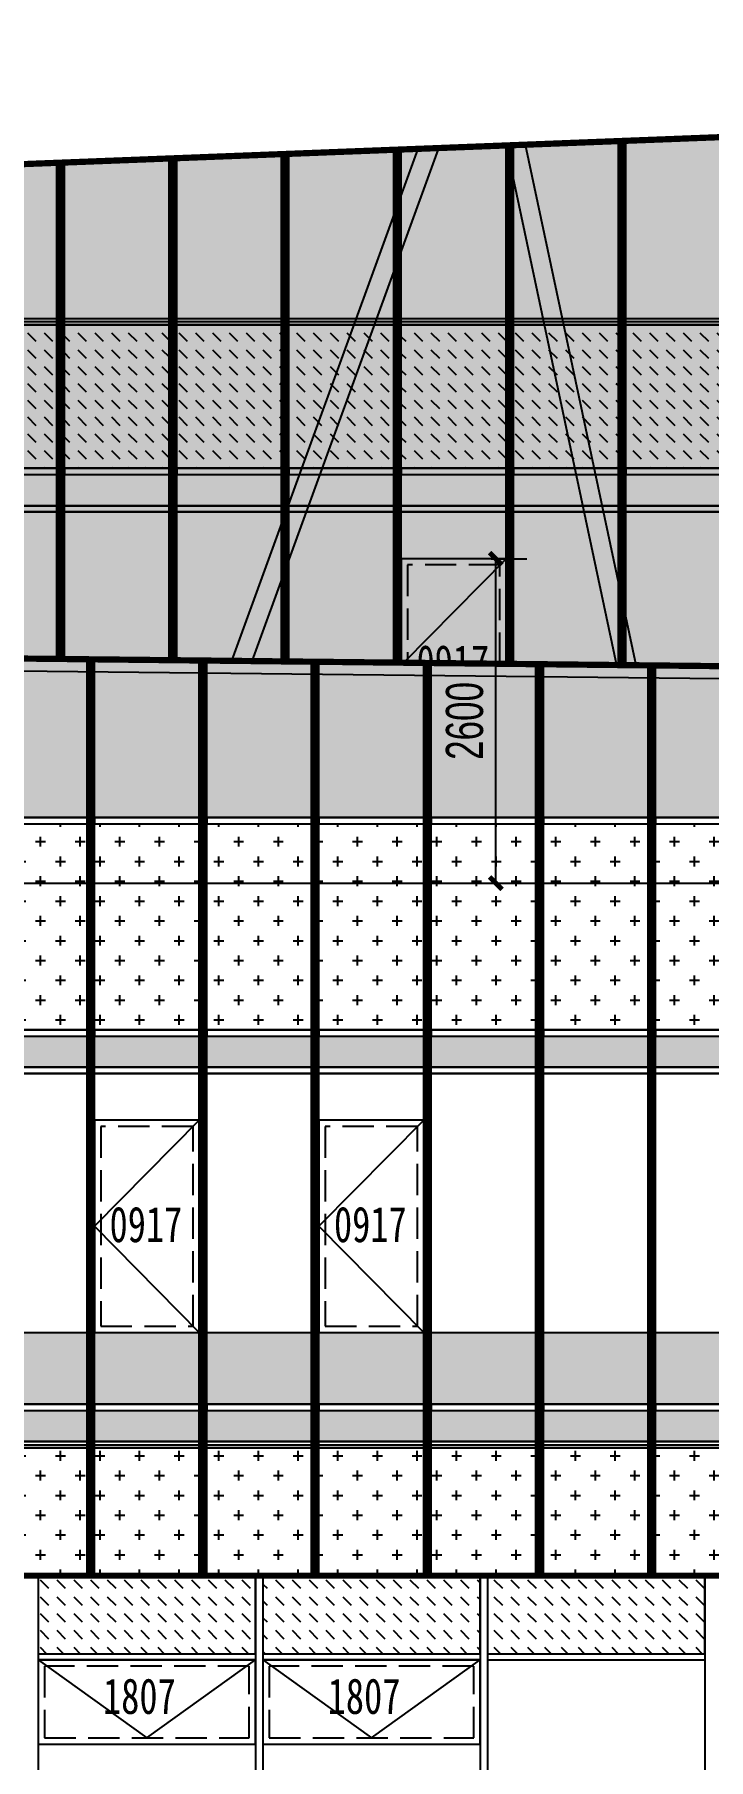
# Model space of a CAD drawing. Extents: x -483182 to 812890, y -390528 to -214858.
# Drawn here: x 4095 to 9495, y -319052 to -305228 of the extents above; entities that cross this region are included whole.
import ezdxf
from ezdxf.xclip import XClip

# ---------------------------------------------------------------- set-up
doc = ezdxf.new("R2010")
doc.units = 0
doc.header["$LTSCALE"] = 1000
doc.header["$MEASUREMENT"] = 0
doc.header["$XCLIPFRAME"] = 0
doc.linetypes.add('DASH', pattern=[0.35, 0.25, -0.1])
for name, color, linetype in [('01-标注_尺寸', 124, 'Continuous'), ('05-填充_156', 156, 'Continuous'), ('05-填充_168', 168, 'Continuous'), ('05-填充_18', 18, 'Continuous'), ('05-填充_天正', 14, 'Continuous'), ('A-C_幕墙龙骨', 133, 'Continuous'), ('A-C_窗', 140, 'Continuous'), ('D-铝板', 181, 'Continuous'), ('E-立面轮廓', 241, 'Continuous')]:
    doc.layers.add(name, color=color, linetype=linetype)
doc.layers.add('04-不打印_辅助线', color=165, linetype='Continuous', plot=False)
doc.styles.add('_TCH_DIM_T3', font='ros.shx', dxfattribs={"width": 0.7058823529411765, "bigfont": 'jd.shx'})
doc.styles.get("Standard").update_dxf_attribs({"font": 'STXIHEI_0.TTF', "width": 0.75})
doc.dimstyles.new('_TCH_ARCH&&100', dxfattribs={"dimtxt": 297.5, "dimasz": 100, "dimexe": 250, "dimexo": 300, "dimgap": 100, "dimtad": 1, "dimdec": 0, "dimzin": 0, "dimdsep": 46, "dimtxsty": '_TCH_DIM_T3', "dimblk": 'ARCHTICK', "dimcen": 0.09, "dimclrt": 7, "dimazin": 2, "dimtfac": 1, "dimtdec": 0, "dimtix": 1, "dimtmove": 2, "dimatfit": 3, "dimfxl": 0, "dimtolj": 1, "dimtzin": 0, "dimarcsym": 0})
pattern_1 = [(49.99999999999999, (0, 0), (364.369337992008, -31.87817107780615), [38.1, -419.1]), (355, (0, 0), (-70.48565195133396, 382.1132857643599), [30.48, -335.28]), (100.451, (30.364, -2.6565), (293.8850033319185, 350.2333756405837), [32.38, -356.18]), (46.18420000000002, (0, 101.6), (542.1580817842598, -84.08465586545427), [57.14999999999999, -628.6499999999999]), (96.6356, (45.1798, 94.59299999999999), (474.8084689324743, 494.8511117800985), [48.57, -534.27]), (351.1840000000001, (0, 101.6), (474.8092116278678, 494.8502357211955), [45.72, -502.92]), (21, (50.8, 76.2), (303.2297596707666, -204.531037033525), [38.1, -419.1]), (326.0000000000001, (50.8, 76.2), (123.6040566952941, 368.3759322446385), [30.48, -335.28]), (71.4514, (76.069, 59.1558), (426.8329815402489, 163.8457154321149), [32.38, -356.18]), (37.50000000000001, (0, 0), (6.17720650118364, 169.1100777463062), [0, -331.216, 0, -340.36, 0, -336.55]), (7.499999999999999, (0, 0), (133.6393250206115, 200.361149636239), [0, -194.056, 0, -323.596, 0, -128.27]), (327.5, (-113.284, 0), (271.1811903337428, -11.45748798534687), [0, -127, 0, -396.24, 0, -525.78]), (317.5, (-164.084, 0), (296.2583627720361, 50.85298206666607), [0, -165.1, 0, -263.144, 0, -373.38])]
pattern_2 = [(0, (-32250.00310377718, 317429.4292192667), (158.75, 158.75), [79.375, -238.125]), (90, (-32210.31560377718, 317389.7417192667), (-158.75, 158.75), [79.375, -238.125])]

# ---------------------------------------------------------------- blocks, each defined once
blk = doc.blocks.new('kutfytd')
at = {"layer": '05-填充_18', "const_width": 60}
for points in [[(28060.99999999999, -7650), (28060.99999999999, -305.9605756668607)], [(28960, -7650), (28960, -315.7627408614499)], [(29858.99999999999, -7650), (29858.99999999999, -325.5649060559808)], [(30757.99999999999, -7650), (30757.99999999999, -335.36707125057)], [(31656.99999999999, -7650), (31656.99999999999, -345.169236445101)], [(32555.99999999999, -7650), (32555.99999999999, -354.9714016396902)]]:
    blk.add_lwpolyline(points, dxfattribs=at)
at = {"layer": 'A-C_幕墙龙骨'}
for p, q in [((28030.99999999999, -7650), (28030.99999999999, -305.6334733800613)), ((28090.99999999999, -7650), (28090.99999999999, -306.28767795366)), ((28929.99999999999, -7650), (28929.99999999999, -315.4356385746505)), ((28989.99999999999, -7650), (28989.99999999999, -316.0898431482492)), ((29828.99999999999, -7650), (29828.99999999999, -325.2378037691815)), ((29888.99999999999, -7650), (29888.99999999999, -325.8920083427802)), ((30727.99999999999, -7650), (30727.99999999999, -335.0399689637707)), ((30787.99999999999, -7650), (30787.99999999999, -335.6941735373694)), ((31626.99999999999, -7650), (31626.99999999999, -344.8421341583016)), ((31686.99999999999, -7650), (31686.99999999999, -345.4963387319003)), ((32525.99999999999, -7650), (32525.99999999999, -354.6442993528908)), ((32585.99999999999, -7650), (32585.99999999999, -355.2985039264895))]:
    blk.add_line(p, q, dxfattribs=at)
blk = doc.blocks.new('*U20')
at = {"layer": '05-填充_156'}
h = blk.add_hatch(dxfattribs=at)
h.set_pattern_fill('DASH', color=256, scale=100, angle=315)
h.set_pattern_definition([(315, (535.9968962227795, 309054.4292192667), (134.7038418160373, -2.842170943040401e-14), [95.25, -95.25])])
h.paths.add_polyline_path([(0, 1500), (839.9999998811982, 1500), (840, 350), (1.18801835924387e-07, 350)])
at = {"layer": '05-填充_168'}
h = blk.add_hatch(color=256, dxfattribs=at)
h.dxf.hatch_style = 1
h.paths.add_polyline_path([(0, 300), (840, 300), (840, 50), (0, 50)])
for points in [[(-5.940091796219349e-08, 1550), (839.9999999405991, 1550)], [(-5.940091796219349e-08, 1500), (839.9999999405991, 1500)], [(0, 350), (840, 350)], [(0, 300), (840, 300)], [(0, 50), (840, 50)], [(0, 0), (840, 0)]]:
    blk.add_lwpolyline(points)
for points in [[(839.9999999405991, 1500), (-5.940091796219349e-08, 1500), (-5.940091796219349e-08, 1550), (839.9999999405991, 1550)], [(0, 1500), (839.9999998811982, 1500), (840, 350), (1.18801835924387e-07, 350)], [(0, 300), (840, 300), (840, 350), (0, 350)], [(0, 300), (840, 300), (840, 50), (0, 50)], [(840, 0), (0, 0), (0, 50), (840, 50)]]:
    blk.add_lwpolyline(points, close=True)
blk = doc.blocks.new('*U34')
at = {"layer": 'A-C_窗'}
blk.add_blockref('*U20', (-419.9999999703141, -775), dxfattribs=at)
blk = doc.blocks.new('*U35')
at = {"layer": 'A-C_窗', "color": 0, "linetype": 'ByBlock', "lineweight": -2, "transparency": 16777216}
for p in [(2700, 0), (3600, 0), (4500, 0), (5400, 0), (6300, 0), (7200, 0), (8100, 0)]:
    blk.add_blockref('*U34', p, dxfattribs=at)
blk = doc.blocks.new('*U722')
blk.add_lwpolyline([(0, 0), (839.9999999999998, 0), (839.9999999999998, 1700), (0, 1700)], close=True)
blk.add_lwpolyline([(839.9999999999998, 1700), (0, 850), (839.9999999999998, 0)])
at = {"linetype": 'DASH'}
blk.add_lwpolyline([(50, 50), (789.9999999999998, 50), (789.9999999999998, 1650), (50, 1650)], close=True, dxfattribs=at)
at = {"layer": '04-不打印_辅助线', "width": 0.75}
blk.add_text('0917', height=285.4257641921397, dxfattribs=at).set_placement((121.4108805432404, 722.9881153245224))
blk = doc.blocks.new('A$C39D70C58')
at = {"layer": '05-填充_18'}
h = blk.add_hatch(color=256, dxfattribs=at)
h.dxf.hatch_style = 1
h.paths.add_polyline_path([(33730.82967362576, -4574.68333944201), (33150.91253644269, 2053.799869828217), (32996.50235823845, 2040.290729702334), (33575.0830093422, -4572.916373779066)])
h.paths.add_polyline_path([(30614.83913494795, -4573.058898780961), (32370.00000000003, 1977.290625049383), (32220.28149692522, 2017.407577040256), (30454.85765748983, -4571.243888625351)])
h.paths.add_polyline_path([(23895.25414885566, -4576.863637870818), (22230.31497377669, 1636.773955035605), (22080.59647070192, 1596.657003044733), (23734.29704456148, -4575.037559105025)])
h.paths.add_polyline_path([(21918.13758581682, -4577.625393754977), (21377.34100475564, 1603.707812929701), (21222.9308265514, 1590.198672803817), (21762.31910480265, -4575.037559105025)])
h.paths.add_polyline_path([(18644.4594366356, -4577.679666735581), (20163.11355795152, 1513.309327673924), (20012.71772037874, 1550.807221491938), (18485.37307550517, -4575.037559105025)])
h.paths.add_polyline_path([(15562.76617504613, -4577.257587180648), (13873.81126817537, 1312.828150036279), (13724.81570530494, 1270.104359884688), (15400.88317968063, -4575.037559105083)])
h.paths.add_polyline_path([(13475.06855620243, -4577.643180748855), (12653.86327694301, 1265.535999156011), (12500.37172628807, 1243.964168507198), (13318.17908622131, -4575.037559105083)])
h.paths.add_polyline_path([(10372.74420056901, -4577.3468238528), (10213.57485238735, -4575.037559105083), (11660.1891579291, 1227.01551574195), (11810.58499550188, 1189.517621923995)])
h.paths.add_polyline_path([(9420.611231942137, -4577.678633864387), (8215.172019941136, 1093.46697806177), (8063.559141827398, 1061.240665985039), (9261.587061968123, -4575.037559105083)])
h.paths.add_polyline_path([(5494.379026227936, -4577.760549499828), (7527.483766160716, 1008.148814855958), (7381.831409938895, 1061.161937071418), (5330.42255894604, -4575.037559105142)])
h.paths.add_polyline_path([(4050.162180543208, -4577.636432158586), (3376.867748006829, 905.9066744443262), (3223.023094502423, 887.0169262165437), (3893.679056110384, -4575.037559105142)])
h.paths.add_polyline_path([(2007.575330635445, -4577.625854448415), (2674.117937215648, 850.9280425506877), (2520.273283711242, 869.8177907784702), (1851.729110396525, -4575.037559105142)])
h.paths.add_polyline_path([(128.3171243199613, -4573.932647195586), (-30.76923681046173, -4571.29053956503), (1315.998430015054, 830.299540441134), (1466.39426758785, 792.8016466231784)])
h.paths.add_polyline_path([(16569.94946518991, 1392.492217795574), (15836.91113915099, -4577.625854448299), (15681.06491891207, -4575.037559105083), (16416.10481168551, 1411.381966023357)])
h.paths.add_polyline_path([(24576.6947180311, 1714.807182461838), (24730.5393715355, 1733.696930689621), (25505.37240665822, -4576.811731188034), (25348.99054277193, -4575.037559105025)])
h.paths.add_polyline_path([(33501.42309938351, 2030.43978963577), (33650.41866225394, 2073.163579787419), (35557.28593530616, -4576.872890742321), (35395.51324986925, -4575.037559104967)])
for points in [[(5494.379026227936, -4577.760549499828), (7527.483766160716, 1008.148814855958), (7381.831409938895, 1061.161937071418), (5330.42255894604, -4575.037559105142)], [(9420.611231942137, -4577.678633864387), (8215.172019941136, 1093.46697806177), (8063.559141827398, 1061.240665985039), (9261.587061968123, -4575.037559105083)]]:
    blk.add_lwpolyline(points, close=True)
blk = doc.blocks.new('thtsrhjuyt')
at = {"layer": '05-填充_156'}
h = blk.add_hatch(dxfattribs=at)
h.set_pattern_fill('CROSS', color=136, scale=100)
h.set_pattern_definition([(0, (19467, 349570.4292192667), (158.75, 158.75), [79.375, -238.125]), (90, (19506.6875, 349530.7417192667), (-158.75, 158.75), [79.375, -238.125])])
h.paths.add_polyline_path([(870.0000000000291, 33.65849614504259), (0, 0), (7.275957614183426e-12, -1075), (870.0000000000291, -1075)])
h.paths.add_polyline_path([(1770.000000000029, 68.477630088164), (930.0000000000291, 35.97977174125845), (930.0000000000291, -1075), (1770.000000000029, -1075)])
h.paths.add_polyline_path([(2670.000000000029, 103.2967640312854), (1830.000000000029, 70.79890568437986), (1830.000000000029, -1075), (2670.000000000029, -1075)])
h.paths.add_polyline_path([(3570.000000000029, 138.1158979744068), (2730.000000000029, 105.6180396275013), (2730.000000000029, -1075), (3570.000000000029, -1075)])
h.paths.add_polyline_path([(4470.000000000029, 172.9350319175282), (3630.000000000029, 140.4371735706227), (3630.000000000029, -1075), (4470.000000000029, -1075)])
h.paths.add_polyline_path([(5370.000000000029, 207.7541658606497), (4530.000000000029, 175.2563075137441), (4530.000000000029, -1075), (5370.000000000029, -1075)])
h.paths.add_polyline_path([(6270.000000000029, 242.5732998037711), (5430.000000000029, 210.0754414568655), (5430.000000000029, -1075), (6270.000000000029, -1075)])
h.paths.add_polyline_path([(7170.000000000029, 277.3924337469507), (6330.000000000029, 244.8945753999869), (6330.000000000029, -1075), (7170.000000000029, -1075)])
h.paths.add_polyline_path([(8070.000000000029, 312.2115676900721), (7230.000000000029, 279.7137093431083), (7230.000000000029, -1075), (8070.000000000029, -1075)])
h.paths.add_polyline_path([(8970.00000000003, 347.0307016331935), (8130.000000000029, 314.532843286288), (8130.000000000029, -1075), (8970.000000000031, -1075)])
h.paths.add_polyline_path([(9870.00000000003, 381.8498355763149), (9030.00000000003, 349.3519772294094), (9030.00000000003, -1075), (9870.00000000003, -1075)])
h.paths.add_polyline_path([(10770.00000000003, 416.6689695194364), (9930.000000000027, 384.1711111725308), (9930.000000000025, -1075), (10770.00000000003, -1075)])
h.paths.add_polyline_path([(11670.00000000003, 451.4881034625578), (10830.00000000003, 418.9902451156522), (10830.00000000003, -1075), (11670.00000000003, -1075)])
h.paths.add_polyline_path([(12570.00000000003, 486.3072374056792), (11730.00000000003, 453.8093790587736), (11730.00000000003, -1075), (12570.00000000003, -1075)])
h.paths.add_polyline_path([(13470.00000000003, 521.1263713488006), (12630.00000000003, 488.628513001895), (12630.00000000003, -1075), (13470.00000000003, -1075)])
h.paths.add_polyline_path([(14370.00000000003, 555.9455052919802), (13530.00000000003, 523.4476469450165), (13530.00000000003, -1075), (14370.00000000003, -1075)])
h.paths.add_polyline_path([(15270.00000000003, 590.7646392351016), (14430.00000000003, 558.2667808881379), (14430.00000000003, -1075), (15270.00000000003, -1075)])
h.paths.add_polyline_path([(16170.00000000003, 625.583773178223), (15330.00000000003, 593.0859148313175), (15330.00000000003, -1075), (16170.00000000003, -1075)])
h.paths.add_polyline_path([(17070.00000000003, 660.4029071213445), (16230.00000000003, 627.9050487744389), (16230.00000000003, -1075), (17070.00000000003, -1075)])
h.paths.add_polyline_path([(17970.00000000003, 695.2220410644659), (17130.00000000003, 662.7241827175603), (17130.00000000003, -1075), (17970.00000000003, -1075)])
h.paths.add_polyline_path([(18870.00000000003, 730.0411750075873), (18030.00000000003, 697.5433166606817), (18030.00000000003, -1075), (18870.00000000003, -1075)])
h.paths.add_polyline_path([(19770.00000000003, 764.8603089507087), (18930.00000000003, 732.3624506038032), (18930.00000000003, -1075), (19770.00000000003, -1075)])
h.paths.add_polyline_path([(21570.00000000003, 834.4985768370098), (20730.00000000003, 802.000718490046), (20730.00000000003, -1075), (21570.00000000003, -1075)])
h.paths.add_polyline_path([(20670.00000000003, 799.6794428938301), (19830.00000000003, 767.1815845469246), (19830.00000000003, -1075), (20670.00000000003, -1075)])
h.paths.add_polyline_path([(22470.00000000003, 869.3177107801312), (21630.00000000003, 836.8198524331674), (21630.00000000003, -1075), (22470.00000000003, -1075)])
h.paths.add_polyline_path([(23370.00000000003, 904.1368447232526), (22530.00000000003, 871.638986376347), (22530.00000000003, -1075), (23370.00000000003, -1075)])
h.paths.add_polyline_path([(24270.00000000003, 938.955978666374), (23430.00000000003, 906.4581203194684), (23430.00000000003, -1075), (24270.00000000003, -1075)])
h.paths.add_polyline_path([(25170.00000000003, 973.7751126094954), (24330.00000000003, 941.2772542625898), (24330.00000000003, -1075), (25170.00000000003, -1075)])
h.paths.add_polyline_path([(26070.00000000003, 1008.594246552617), (25230.00000000003, 976.0963882057113), (25230.00000000003, -1075), (26070.00000000003, -1075)])
h.paths.add_polyline_path([(26970.00000000003, 1043.413380495738), (26130.00000000003, 1010.915522148833), (26130.00000000003, -1075), (26970.00000000003, -1075)])
h.paths.add_polyline_path([(27870.00000000003, 1078.23251443886), (27030.00000000003, 1045.734656091954), (27030.00000000003, -1075), (27870.00000000003, -1075)])
h.paths.add_polyline_path([(28770.00000000003, 1113.051648382039), (27930.00000000003, 1080.553790035076), (27930.00000000003, -1074.999999999884), (28770.00000000003, -1074.999999999884)])
h.paths.add_polyline_path([(29670.00000000003, 1147.870782325161), (28830.00000000003, 1115.372923978197), (28830.00000000003, -1074.999999999884), (29670.00000000003, -1074.999999999884)])
h.paths.add_polyline_path([(30570.00000000003, 1182.689916268282), (29730.00000000003, 1150.192057921377), (29730.00000000003, -1075.000000000175), (30570.00000000003, -1075.000000000175)])
h.paths.add_polyline_path([(31470.00000000003, 1217.509050211404), (30630.00000000003, 1185.011191864498), (30630.00000000003, -1075.000000000175), (31470.00000000003, -1075.000000000175)])
h.paths.add_polyline_path([(32370.00000000003, 1252.328184154525), (31530.00000000003, 1219.830325807619), (31530.00000000003, -1075.000000000175), (32370.00000000003, -1075.000000000175)])
h.paths.add_polyline_path([(33270.00000000003, 1287.147318097646), (32430.00000000003, 1254.649459750741), (32430.00000000003, -1075.000000000175), (33270.00000000003, -1075.000000000175)])
h.paths.add_polyline_path([(34170.00000000003, 1321.966452040768), (33330.00000000003, 1289.468593693862), (33330.00000000003, -1075.000000000175), (34170.00000000003, -1075.000000000175)])
h.paths.add_polyline_path([(35070.00000000004, 1356.785585983889), (34230.00000000003, 1324.287727636984), (34230.00000000004, -1075.000000000175), (35070.00000000003, -1075.000000000175)])
h.paths.add_polyline_path([(36186.99999999999, 1400), (35130.00000000003, 1359.106861580105), (35130.00000000003, -1075.000000000175), (36187.00000000001, -1075.000000000175)])
at = {"layer": '05-填充_18', "const_width": 60}
for points in [[(7200.000000000029, -5300), (7200.000000000029, 278.5530715450295)], [(8100.000000000029, -5300), (8100.000000000029, 313.3722054881509)], [(9000.00000000003, -5300), (9000.00000000003, 348.1913394312724)], [(4500.000000000029, -5300), (4500.000000000029, 174.0956697156653)], [(5400.000000000029, -5300), (5400.000000000029, 208.9148036587867)], [(6300.000000000029, -5300), (6300.000000000029, 243.7339376019081)]]:
    blk.add_lwpolyline(points, dxfattribs=at)
at = {"layer": 'A-C_幕墙龙骨'}
for points in [[(7170.000000000029, -5300), (7170.000000000029, 277.3924337469507)], [(7230.000000000029, -5300), (7230.000000000029, 279.7137093431083)], [(8070.000000000029, -5300), (8070.000000000029, 312.2115676900721)], [(8130.000000000029, -5300), (8130.000000000029, 314.532843286288)], [(8970.00000000003, -5300), (8970.00000000003, 347.0307016331935)], [(9030.00000000003, -5300), (9030.00000000003, 349.3519772294094)], [(4470.000000000029, -5300), (4470.000000000029, 172.9350319175282)], [(4530.000000000029, -5300), (4530.000000000029, 175.2563075137441)], [(5370.000000000029, -5300), (5370.000000000029, 207.7541658606497)], [(5430.000000000029, -5300), (5430.000000000029, 210.0754414568655)], [(6270.000000000029, -5300), (6270.000000000029, 242.5732998037711)], [(6330.000000000029, -5300), (6330.000000000029, 244.8945753999869)]]:
    blk.add_lwpolyline(points, dxfattribs=at)
at = {"layer": 'A-C_窗'}
blk.add_lwpolyline([(2.91038304567337e-11, -5300), (36187.00000000003, -5299.999999999825), (36187, 1400), (0, 0), (2.91038304567337e-11, -5300)], dxfattribs=at)
for name, p in [('*U35', (1349.999999970343, -1850)), ('*U722', (7230.000000000029, -4699.999999994936))]:
    blk.add_blockref(name, p, dxfattribs=at)
at = {"layer": 'D-铝板'}
blk.add_blockref('A$C39D70C58', (0, -724.9624408948584), dxfattribs=at)
blk = doc.blocks.new('*U464')
at = {"layer": '05-填充_156'}
h = blk.add_hatch(dxfattribs=at)
h.set_pattern_fill('DASH', color=256, scale=100, angle=315)
h.set_pattern_definition([(315, (17474.99689622279, 318054.4292192667), (134.7038418160373, -2.842170943040401e-14), [95.25, -95.25])])
h.paths.add_polyline_path([(0, 50), (1740, 50), (1740, 675), (0, 675)])
blk.add_lwpolyline([(0, 50), (1740, 50), (1740, 675), (0, 675)], close=True)
for points in [[(0, 50), (1740, 50)], [(0, 0), (1740, 0)]]:
    blk.add_lwpolyline(points)
blk = doc.blocks.new('A$C2E0A5E3B')
blk.add_lwpolyline([(-5, 0), (1735, 0), (1735, 675), (-5, 675)], close=True)
for points in [[(-5, 675), (865, 50)], [(865, 50), (1735, 675)]]:
    blk.add_lwpolyline(points)
at = {"linetype": 'DASH'}
blk.add_lwpolyline([(45, 50), (1685, 50), (1685, 625), (45, 625)], close=True, dxfattribs=at)
at = {"layer": '04-不打印_辅助线', "width": 0.75}
blk.add_text('1807', height=285.4257641921397, dxfattribs=at).set_placement((513.9763857134385, 242.2527414326323))
blk = doc.blocks.new('*U480')
at = {"layer": 'A-C_窗'}
blk.add_blockref('A$C2E0A5E3B', (-865, -337.5), dxfattribs=at)
blk = doc.blocks.new('*U481')
at = {"layer": 'A-C_窗', "color": 0, "linetype": 'ByBlock', "lineweight": -2, "transparency": 16777216}
blk.add_blockref('*U480', (0, 0), dxfattribs=at)
blk = doc.blocks.new('*U482')
at = {"layer": 'A-C_窗'}
blk.add_blockref('A$C2E0A5E3B', (-865, -337.5), dxfattribs=at)
blk = doc.blocks.new('*U483')
at = {"layer": 'A-C_窗', "color": 0, "linetype": 'ByBlock', "lineweight": -2, "transparency": 16777216}
blk.add_blockref('*U482', (0, 0), dxfattribs=at)
blk = doc.blocks.new('*U721')
blk.add_lwpolyline([(0, 0), (838.9999999999998, 0), (838.9999999999998, 1700), (0, 1700)], close=True)
blk.add_lwpolyline([(838.9999999999998, 1700), (0, 850), (838.9999999999998, 0)])
at = {"linetype": 'DASH'}
blk.add_lwpolyline([(50, 50), (788.9999999999998, 50), (788.9999999999998, 1650), (50, 1650)], close=True, dxfattribs=at)
at = {"layer": '04-不打印_辅助线', "width": 0.75}
blk.add_text('0917', height=285.4257641921397, dxfattribs=at).set_placement((120.4108805432404, 722.9881153245224))
blk = doc.blocks.new('yktdujyfkiu27')
at = {"layer": '05-填充_156'}
h = blk.add_hatch(dxfattribs=at)
h.set_pattern_fill('CROSS', color=136, scale=100)
h.set_pattern_definition(pattern_2)
h.paths.add_polyline_path([(0, 5875.000000005064), (838.9999998811982, 5875.000000005064), (838.9999998811982, 4225.000000005064), (0, 4225.000000005064)])
h = blk.add_hatch(dxfattribs=at)
h.set_pattern_fill('CROSS', color=136, scale=100)
h.set_pattern_definition(pattern_2)
h.paths.add_polyline_path([(0, 875), (839, 875), (839, -150), (0, -150)])
at = {"layer": '05-填充_168'}
h = blk.add_hatch(color=256, dxfattribs=at)
h.dxf.hatch_style = 1
h.paths.add_polyline_path([(-1.187981979455799e-07, 4175.000000005064), (838.9999998811982, 4175.000000005064), (838.9999998811982, 3925.000000005064), (-1.187981979455799e-07, 3925.000000005064)])
h = blk.add_hatch(color=256, dxfattribs=at)
h.dxf.hatch_style = 1
h.paths.add_polyline_path([(0, 1175), (839, 1175), (839, 925), (0, 925)])
for points in [[(-1.781991159077734e-07, 5925.000000005064), (838.9999998217972, 5925.000000005064)], [(-1.781991159077734e-07, 5875.000000005064), (838.9999998217972, 5875.000000005064)], [(-1.781991159077734e-07, 5875.000000005064), (838.9999998217972, 5875.000000005064)], [(-1.187981979455799e-07, 4225.000000005064), (838.9999998811982, 4225.000000005064)], [(-1.187981979455799e-07, 4175.000000005064), (838.9999998811982, 4175.000000005064)], [(-1.187981979455799e-07, 3925.000000005064), (838.9999998811982, 3925.000000005064)], [(-1.187981979455799e-07, 3875.000000005064), (838.9999998811982, 3875.000000005064)], [(0, 1800), (839, 1800)], [(0, 1225), (839, 1225)], [(0, 1175), (839, 1175)], [(0, 925), (839, 925)], [(0, 875), (839, 875)]]:
    blk.add_lwpolyline(points)
for points in [[(-1.781991159077734e-07, 5875.000000005064), (838.9999998217972, 5875.000000005064), (838.9999998217972, 5925.000000005064), (-1.781991159077734e-07, 5925.000000005064)], [(0, 5875.000000005064), (838.9999998811982, 5875.000000005064), (838.9999998811982, 4225.000000005064), (0, 4225.000000005064)], [(-1.187981979455799e-07, 4175.000000005064), (838.9999998811982, 4175.000000005064), (838.9999998811982, 4225.000000005064), (-1.187981979455799e-07, 4225.000000005064)], [(-1.187981979455799e-07, 4175.000000005064), (838.9999998811982, 4175.000000005064), (838.9999998811982, 3925.000000005064), (-1.187981979455799e-07, 3925.000000005064)], [(838.9999998811982, 3875.000000005064), (-1.187981979455799e-07, 3875.000000005064), (-1.187981979455799e-07, 3925.000000005064), (838.9999998811982, 3925.000000005064)], [(0, 1175), (839, 1175), (839, 1225), (0, 1225)], [(0, 1175), (839, 1175), (839, 925), (0, 925)], [(839, 875), (0, 875), (0, 925), (839, 925)], [(0, 875), (839, 875), (839, -150), (0, -150)]]:
    blk.add_lwpolyline(points, close=True)
blk = doc.blocks.new('_ArchTick')
at = {"color": 0, "linetype": 'ByBlock', "const_width": 0.4}
blk.add_lwpolyline([(-0.5, -0.5), (0.5, 0.5)], dxfattribs=at)
blk = doc.blocks.new('*D2073')
at = {"layer": '01-标注_尺寸', "color": 0, "lineweight": -2, "transparency": 16777216}
for p, q in [((7754.003103777242, -309429.4292192617), (8040.60844201688, -309429.4292192617)), ((7790.60844201688, -312029.4292192667), (7790.60844201688, -309429.4292192617)), ((7754.003103777235, -312029.4292192667), (8040.60844201688, -312029.4292192667))]:
    blk.add_line(p, q, dxfattribs=at)
at = {"layer": 'Defpoints', "color": 0, "transparency": 16777216}
for p in [(7454.003103777242, -309429.4292192617), (7790.60844201688, -309429.4292192617), (7454.003103777235, -312029.4292192667)]:
    blk.add_point(p, dxfattribs=at)
at = {"layer": '01-标注_尺寸', "color": 0, "lineweight": -2, "transparency": 16777216, "xscale": 100, "yscale": 100, "zscale": 100}
for p, rotation in [((7790.60844201688, -309429.4292192617), 90), ((7790.60844201688, -312029.4292192667), 270)]:
    blk.add_blockref('_ArchTick', p, dxfattribs=dict(at, rotation=rotation))
at = {"layer": '01-标注_尺寸', "color": 7, "transparency": 16777216, "insert": (7541.85844201693, -310729.4292192642), "char_height": 297.5, "attachment_point": 5, "rotation": 90, "style": '_TCH_DIM_T3'}
blk.add_mtext('\\A1;2600', dxfattribs=at)

msp = doc.modelspace()

# ---------------------------------------------------------------- hatches: boundary and pattern name
at = {"layer": '05-填充_18'}
h = msp.add_hatch(color=256, dxfattribs=at)
h.dxf.hatch_style = 1
h.paths.add_polyline_path([(-23514.99689622279, -309929.4292192667), (-23514.99689622279, -310029.4292192667), (22342.21843109484, -310529.4292192677), (22342.21843109484, -310429.4292192677)])
at = {"layer": '05-填充_天正'}
h = msp.add_hatch(dxfattribs=at)
h.set_pattern_fill('AR-CONC', color=256, scale=200)
h.set_pattern_definition(pattern_1)
h.paths.add_polyline_path([(-22453.996896401, -311504.4292192617), (-22453.99689622279, -309940.9977368101), (-23514.99689622279, -309929.4292192667), (-23514.99689622279, -311504.4292192617)])
h.paths.add_polyline_path([(-22393.99689622279, -311504.4292192617), (-21554.9968962228, -311504.4292192617), (-21554.99689622279, -309950.7999020046), (-22393.99689622279, -309941.6519413837)])
h.paths.add_polyline_path([(-20655.9968962228, -311504.4292192617), (-20655.99689622279, -309960.6020671992), (-21494.99689622279, -309951.4541065782), (-21494.99689622279, -311504.4292192617)])
h.paths.add_polyline_path([(-20595.99689622279, -311504.4292192617), (-19756.9968962228, -311504.4292192617), (-19756.99689622279, -309970.4042323937), (-20595.99689622279, -309961.2562717728)])
h.paths.add_polyline_path([(-18857.9968962228, -311504.4292192617), (-18857.99689622279, -309980.2063975883), (-19696.99689622279, -309971.0584369673), (-19696.99689622279, -311504.4292192617)])
h.paths.add_polyline_path([(-18797.99689622279, -311504.4292192617), (-17958.9968962228, -311504.4292192617), (-17958.99689622279, -309990.0085627828), (-18797.99689622279, -309980.8606021619)])
h.paths.add_polyline_path([(-17059.9968962228, -311504.4292192617), (-17059.99689622279, -309999.8107279774), (-17898.99689622279, -309990.6627673564), (-17898.99689622279, -311504.4292192617)])
h.paths.add_polyline_path([(-16999.99689622279, -311504.4292192617), (-16160.9968962228, -311504.4292192617), (-16160.99689622279, -310009.612893172), (-16999.99689622279, -310000.464932551)])
h.paths.add_polyline_path([(-15261.9968962228, -311504.4292192617), (-15261.99689622279, -310019.4150583665), (-16100.99689622279, -310010.2670977456), (-16100.99689622279, -311504.4292192617)])
h.paths.add_polyline_path([(-14362.9968962228, -311504.4292192617), (-14362.99689622279, -310029.2172235611), (-15201.99689622279, -310020.0692629401), (-15201.99689622279, -311504.4292192617)])
h.paths.add_polyline_path([(-13463.9968962228, -311504.4292192617), (-13463.99689622279, -310039.0193887557), (-14302.99689622279, -310029.8714281347), (-14302.99689622279, -311504.4292192617)])
h.paths.add_polyline_path([(-12564.9968962228, -311504.4292192617), (-12564.99689622279, -310048.8215539502), (-13403.99689622279, -310039.6735933293), (-13403.99689622279, -311504.4292192617)])
h.paths.add_polyline_path([(-11665.9968962228, -311504.4292192617), (-11665.99689622279, -310058.6237191448), (-12504.99689622279, -310049.4757585238), (-12504.99689622279, -311504.4292192617)])
h.paths.add_polyline_path([(-10766.9968962228, -311504.4292192617), (-10766.99689622279, -310068.4258843393), (-11605.99689622279, -310059.2779237184), (-11605.99689622279, -311504.4292192617)])
h.paths.add_polyline_path([(-9867.996896222798, -311504.4292192617), (-9867.996896222794, -310078.2280495338), (-10706.99689622279, -310069.0800889129), (-10706.99689622279, -311504.4292192617)])
h.paths.add_polyline_path([(-9807.996896222794, -311504.4292192617), (-8968.996896222798, -311504.4292192617), (-8968.996896222794, -310088.0302147284), (-9807.996896222794, -310078.8822541075)])
h.paths.add_polyline_path([(-8069.996896222798, -311504.4292192617), (-8069.996896222794, -310097.832379923), (-8908.996896222794, -310088.684419302), (-8908.996896222794, -311504.4292192617)])
h.paths.add_polyline_path([(-7170.996896222798, -311504.4292192617), (-7170.996896222794, -310107.6345451176), (-8009.996896222794, -310098.4865844966), (-8009.996896222794, -311504.4292192617)])
h.paths.add_polyline_path([(-6271.996896222798, -311504.4292192617), (-6271.996896222794, -310117.4367103121), (-7110.996896222794, -310108.2887496912), (-7110.996896222794, -311504.4292192617)])
h.paths.add_polyline_path([(-5372.996896222798, -311504.4292192617), (-5372.996896222794, -310127.2388755067), (-6211.996896222794, -310118.0909148857), (-6211.996896222794, -311504.4292192617)])
h.paths.add_polyline_path([(-4473.996896222798, -311504.4292192617), (-4473.996896222794, -310137.0410407012), (-5312.996896222794, -310127.8930800803), (-5312.996896222794, -311504.4292192617)])
h.paths.add_polyline_path([(-3574.996896222798, -311504.4292192617), (-3574.996896222794, -310146.8432058958), (-4413.996896222794, -310137.6952452749), (-4413.996896222794, -311504.4292192617)])
h.paths.add_polyline_path([(-3514.996896222794, -311504.4292192617), (-2675.996896222798, -311504.4292192617), (-2675.996896222794, -310156.6453710903), (-3514.996896222794, -310147.4974104694)])
h.paths.add_polyline_path([(-1776.996896222798, -311504.4292192617), (-1776.996896222794, -310166.4475362849), (-2615.996896222794, -310157.299575664), (-2615.996896222794, -311504.4292192617)])
h.paths.add_polyline_path([(-877.9968962227977, -311504.4292192617), (-877.996896222794, -310176.2497014794), (-1716.996896222794, -310167.1017408585), (-1716.996896222794, -311504.4292192617)])
h.paths.add_polyline_path([(21.00310377720234, -311504.4292192617), (21.00310377720598, -310186.051866674), (-817.996896222794, -310176.903906053), (-817.996896222794, -311504.4292192617)])
h.paths.add_polyline_path([(920.0031037772023, -311504.4292192617), (920.003103777206, -310195.8540318686), (81.00310377720598, -310186.7060712476), (81.00310377720598, -311504.4292192617)])
h.paths.add_polyline_path([(1819.003103777202, -311504.4292192617), (1819.003103777206, -310205.6561970632), (980.003103777206, -310196.5082364422), (980.003103777206, -311504.4292192617)])
h.paths.add_polyline_path([(2718.003103777202, -311504.4292192617), (2718.003103777206, -310215.4583622577), (1879.003103777206, -310206.3104016368), (1879.003103777206, -311504.4292192617)])
h.paths.add_polyline_path([(3617.003103777202, -311504.4292192617), (3617.003103777206, -310225.2605274523), (2778.003103777206, -310216.1125668313), (2778.003103777206, -311504.4292192617)])
h.paths.add_polyline_path([(4516.003103777202, -311504.4292192617), (4516.003103777206, -310235.0626926468), (3677.003103777206, -310225.9147320259), (3677.003103777206, -311504.4292192617)])
h.paths.add_polyline_path([(5415.003103955401, -311504.4292192617), (5415.003103777206, -310244.8648578414), (4576.003103777206, -310235.7168972204), (4576.003103955405, -311504.4292192617)])
h.paths.add_polyline_path([(6314.003103599003, -311504.4292192617), (6314.003103777206, -310254.6670230359), (5475.003103777206, -310245.519062415), (5475.003103599007, -311504.4292192617)])
h.paths.add_polyline_path([(7213.003103599003, -311504.4292192617), (7213.003103777206, -310264.4691882305), (6374.003103777206, -310255.3212276095), (6374.003103599007, -311504.4292192617)])
h.paths.add_polyline_path([(8112.003103599003, -311504.4292192617), (8112.003103777206, -310274.2713534251), (7273.003103777206, -310265.1233928041), (7273.003103599007, -311504.4292192617)])
h.paths.add_polyline_path([(9011.003103599003, -311504.4292192617), (9011.003103777206, -310284.0735186196), (8172.003103777206, -310274.9255579986), (8172.003103777206, -311504.4292192617)])
h.paths.add_polyline_path([(9910.003103599003, -311504.4292192617), (9910.003103777206, -310293.8756838142), (9071.003103777206, -310284.7277231932), (9071.003103599007, -311504.4292192617)])
h.paths.add_polyline_path([(10809.003103599, -311504.4292192617), (10809.00310377721, -310303.6778490088), (9970.003103777206, -310294.5298883878), (9970.003103599007, -311504.4292192617)])
h.paths.add_polyline_path([(11708.003103599, -311504.4292192617), (11708.00310377721, -310313.4800142033), (10869.00310377721, -310304.3320535824), (10869.00310359901, -311504.4292192617)])
h.paths.add_polyline_path([(12607.003103599, -311504.4292192617), (12607.00310377721, -310323.2821793979), (11768.00310377721, -310314.1342187769), (11768.00310359901, -311504.4292192617)])
h.paths.add_polyline_path([(13506.003103599, -311504.4292192617), (13506.00310377721, -310333.0843445924), (12667.00310377721, -310323.9363839715), (12667.00310359901, -311504.4292192617)])
h.paths.add_polyline_path([(14405.003103599, -311504.4292192617), (14405.00310377721, -310342.886509787), (13566.00310377721, -310333.738549166), (13566.00310359901, -311504.4292192617)])
h.paths.add_polyline_path([(15304.003103599, -311504.4292192617), (15304.00310377721, -310352.6886749815), (14465.00310377721, -310343.5407143606), (14465.00310359901, -311504.4292192617)])
h.paths.add_polyline_path([(15364.00310359901, -311504.4292192617), (16203.003103599, -311504.4292192617), (16203.00310377721, -310362.4908401761), (15364.00310377721, -310353.3428795551)])
h.paths.add_polyline_path([(17102.003103599, -311504.4292192617), (17102.00310377721, -310372.2930053707), (16263.00310377721, -310363.1450447497), (16263.00310359901, -311504.4292192617)])
h.paths.add_polyline_path([(18001.003103599, -311504.4292192617), (18001.00310377721, -310382.0951705652), (17162.00310377721, -310372.9472099443), (17162.00310359901, -311504.4292192617)])
h.paths.add_polyline_path([(18900.003103599, -311504.4292192617), (18900.00310377721, -310391.8973357598), (18061.00310377721, -310382.7493751388), (18061.00310359901, -311504.4292192617)])
h.paths.add_polyline_path([(19799.003103599, -311504.4292192617), (19799.00310377721, -310401.6995009543), (18960.00310377721, -310392.5515403334), (18960.00310359901, -311504.4292192617)])
h.paths.add_polyline_path([(20698.003103599, -311504.4292192617), (20698.00310377721, -310411.5016661489), (19859.00310377721, -310402.353705528), (19859.00310359901, -311504.4292192617)])
h.paths.add_polyline_path([(21597.003103599, -311504.4292192617), (21597.00310377721, -310421.3038313434), (20758.00310377721, -310412.1558707225), (20758.00310359901, -311504.4292192617)])
h.paths.add_polyline_path([(22342.21843109484, -310429.4292192667), (21657.00310377721, -310421.9580359171), (21657.00310377721, -311504.4292192617), (22340.00310359901, -311504.4292192617)])
h = msp.add_hatch(dxfattribs=at)
h.set_pattern_fill('AR-CONC', color=256, scale=200)
h.set_pattern_definition(pattern_1)
h.paths.add_polyline_path([(21657.00310377721, -315629.4292192667), (22340.00310377721, -315629.4292192667), (22340.00310377721, -316204.4292192667), (21657.00310377721, -316204.4292192667)])
h.paths.add_polyline_path([(20758.00310395541, -315629.4292192667), (21597.00310395541, -315629.4292192667), (21597.00310395541, -316204.4292192667), (20758.00310395541, -316204.4292192667)])
h.paths.add_polyline_path([(19859.00310395541, -316204.4292192667), (20698.00310395541, -316204.4292192667), (20698.00310395541, -315629.4292192667), (19859.00310395541, -315629.4292192667)])
h.paths.add_polyline_path([(18960.00310395541, -316204.4292192667), (19799.00310395541, -316204.4292192667), (19799.00310395541, -315629.4292192667), (18960.00310395541, -315629.4292192667)])
h.paths.add_polyline_path([(18061.00310395541, -315629.4292192667), (18900.00310395541, -315629.4292192667), (18900.00310395541, -316204.4292192667), (18061.00310395541, -316204.4292192667)])
h.paths.add_polyline_path([(17162.00310395541, -315629.4292192667), (18001.00310395541, -315629.4292192667), (18001.00310395541, -316204.4292192667), (17162.00310395541, -316204.4292192667)])
h.paths.add_polyline_path([(16263.00310395541, -316204.4292192667), (17102.00310395541, -316204.4292192667), (17102.00310395541, -315629.4292192667), (16263.00310395541, -315629.4292192667)])
h.paths.add_polyline_path([(15364.00310395541, -316204.4292192667), (16203.00310395541, -316204.4292192667), (16203.00310395541, -315629.4292192667), (15364.00310395541, -315629.4292192667)])
h.paths.add_polyline_path([(14465.00310395541, -315629.4292192667), (15304.00310395541, -315629.4292192667), (15304.00310395541, -316204.4292192667), (14465.00310395541, -316204.4292192667)])
h.paths.add_polyline_path([(13566.00310395541, -315629.4292192667), (14405.00310395541, -315629.4292192667), (14405.00310395541, -316204.4292192667), (13566.00310395541, -316204.4292192667)])
h.paths.add_polyline_path([(12667.00310395541, -315629.4292192667), (13506.00310395541, -315629.4292192667), (13506.00310395541, -316204.4292192667), (12667.00310395541, -316204.4292192667)])
h.paths.add_polyline_path([(11768.00310395541, -315629.4292192667), (12607.00310395541, -315629.4292192667), (12607.00310395541, -316204.4292192667), (11768.00310395541, -316204.4292192667)])
h.paths.add_polyline_path([(10869.00310395541, -315629.4292192667), (11708.00310395541, -315629.4292192667), (11708.00310395541, -316204.4292192667), (10869.00310395541, -316204.4292192667)])
h.paths.add_polyline_path([(9970.003103955405, -315629.4292192667), (10809.00310395541, -315629.4292192667), (10809.00310395541, -316204.4292192667), (9970.003103955405, -316204.4292192667)])
h.paths.add_polyline_path([(9071.003103955405, -315629.4292192667), (9910.003103955405, -315629.4292192667), (9910.003103955405, -316204.4292192667), (9071.003103955405, -316204.4292192667)])
h.paths.add_polyline_path([(8172.003103955405, -315629.4292192667), (9011.003103955405, -315629.4292192667), (9011.003103955405, -316204.4292192667), (8172.003103955405, -316204.4292192667)])
h.paths.add_polyline_path([(7273.003103955405, -315629.4292192667), (8112.003103955405, -315629.4292192667), (8112.003103955405, -316204.4292192667), (7273.003103955405, -316204.4292192667)])
h.paths.add_polyline_path([(6374.003103955405, -315629.4292192667), (7213.003103955405, -315629.4292192667), (7213.003103955405, -316204.4292192667), (6374.003103955405, -316204.4292192667)])
h.paths.add_polyline_path([(5475.003103955405, -315629.4292192667), (6314.003103777206, -315629.4292192667), (6314.003103777206, -316204.4292192667), (5475.003103955405, -316204.4292192667)])
h.paths.add_polyline_path([(4576.003103955405, -315629.4292192667), (5415.003103955405, -315629.4292192667), (5415.003103955405, -316204.4292192667), (4576.003103955405, -316204.4292192667)])
h.paths.add_polyline_path([(3677.003103955405, -315629.4292192667), (4516.003103955405, -315629.4292192667), (4516.003103955405, -316204.4292192667), (3677.003103955405, -316204.4292192667)])
h.paths.add_polyline_path([(2778.003103955405, -315629.4292192667), (3617.003103777206, -315629.4292192667), (3617.003103777206, -316204.4292192667), (2778.003103955405, -316204.4292192667)])
h.paths.add_polyline_path([(1879.003103955405, -315629.4292192667), (2718.003103777206, -315629.4292192667), (2718.003103777206, -316204.4292192667), (1879.003103955405, -316204.4292192667)])
h.paths.add_polyline_path([(980.0031039554051, -315629.4292192667), (1819.003103955405, -315629.4292192667), (1819.003103955405, -316204.4292192667), (980.0031039554051, -316204.4292192667)])
h.paths.add_polyline_path([(81.0031039554051, -315629.4292192667), (920.0031039554051, -315629.4292192667), (920.0031039554051, -316204.4292192667), (81.0031039554051, -316204.4292192667)])
h.paths.add_polyline_path([(-817.9968960445949, -315629.4292192667), (21.00310395540509, -315629.4292192667), (21.00310395540509, -316204.4292192667), (-817.9968960445949, -316204.4292192667)])
h.paths.add_polyline_path([(-1716.996896044595, -315629.4292192667), (-877.996896222794, -315629.4292192667), (-877.996896222794, -316204.4292192667), (-1716.996896044595, -316204.4292192667)])
h.paths.add_polyline_path([(-2615.996896044595, -315629.4292192667), (-1776.996896044595, -315629.4292192667), (-1776.996896044595, -316204.4292192667), (-2615.996896044595, -316204.4292192667)])
h.paths.add_polyline_path([(-3514.996896044595, -315629.4292192667), (-2675.996896044595, -315629.4292192667), (-2675.996896044595, -316204.4292192667), (-3514.996896044595, -316204.4292192667)])
h.paths.add_polyline_path([(-4413.996896044595, -315629.4292192667), (-3574.996896044595, -315629.4292192667), (-3574.996896044595, -316204.4292192667), (-4413.996896044595, -316204.4292192667)])
h.paths.add_polyline_path([(-5312.996896044595, -315629.4292192667), (-4473.996896044595, -315629.4292192667), (-4473.996896044595, -316204.4292192667), (-5312.996896044595, -316204.4292192667)])
h.paths.add_polyline_path([(-6211.996896044595, -315629.4292192667), (-5372.996896044595, -315629.4292192667), (-5372.996896044595, -316204.4292192667), (-6211.996896044595, -316204.4292192667)])
h.paths.add_polyline_path([(-7110.996896044595, -315629.4292192667), (-6271.996896222794, -315629.4292192667), (-6271.996896222794, -316204.4292192667), (-7110.996896044595, -316204.4292192667)])
h.paths.add_polyline_path([(-8009.996896044595, -315629.4292192667), (-7170.996896044595, -315629.4292192667), (-7170.996896044595, -316204.4292192667), (-8009.996896044595, -316204.4292192667)])
h.paths.add_polyline_path([(-8908.996896044595, -315629.4292192667), (-8069.996896044595, -315629.4292192667), (-8069.996896044595, -316204.4292192667), (-8908.996896044595, -316204.4292192667)])
h.paths.add_polyline_path([(-9807.996896044595, -315629.4292192667), (-8968.996896044595, -315629.4292192667), (-8968.996896044595, -316204.4292192667), (-9807.996896044595, -316204.4292192667)])
h.paths.add_polyline_path([(-10706.99689604459, -315629.4292192667), (-9867.996896222794, -315629.4292192667), (-9867.996896222794, -316204.4292192667), (-10706.99689604459, -316204.4292192667)])
h.paths.add_polyline_path([(-11605.99689604459, -315629.4292192667), (-10766.99689604459, -315629.4292192667), (-10766.99689604459, -316204.4292192667), (-11605.99689604459, -316204.4292192667)])
h.paths.add_polyline_path([(-12504.99689604459, -315629.4292192667), (-11665.99689604459, -315629.4292192667), (-11665.99689604459, -316204.4292192667), (-12504.99689604459, -316204.4292192667)])
h.paths.add_polyline_path([(-13403.99689604459, -315629.4292192667), (-12564.99689604459, -315629.4292192667), (-12564.99689604459, -316204.4292192667), (-13403.99689604459, -316204.4292192667)])
h.paths.add_polyline_path([(-14302.99689604459, -315629.4292192667), (-13463.99689604459, -315629.4292192667), (-13463.99689604459, -316204.4292192667), (-14302.99689604459, -316204.4292192667)])
h.paths.add_polyline_path([(-15201.99689604459, -315629.4292192667), (-14362.99689604459, -315629.4292192667), (-14362.99689604459, -316204.4292192667), (-15201.99689604459, -316204.4292192667)])
h.paths.add_polyline_path([(-16100.99689604459, -315629.4292192667), (-15261.99689604459, -315629.4292192667), (-15261.99689604459, -316204.4292192667), (-16100.99689604459, -316204.4292192667)])
h.paths.add_polyline_path([(-16999.99689604459, -315629.4292192667), (-16160.99689604459, -315629.4292192667), (-16160.99689604459, -316204.4292192667), (-16999.99689604459, -316204.4292192667)])
h.paths.add_polyline_path([(-17898.99689604459, -315629.4292192667), (-17059.99689604459, -315629.4292192667), (-17059.99689604459, -316204.4292192667), (-17898.99689604459, -316204.4292192667)])
h.paths.add_polyline_path([(-18797.99689604459, -315629.4292192667), (-17958.99689604459, -315629.4292192667), (-17958.99689604459, -316204.4292192667), (-18797.99689604459, -316204.4292192667)])
h.paths.add_polyline_path([(-19696.99689604459, -315629.4292192667), (-18857.99689604459, -315629.4292192667), (-18857.99689604459, -316204.4292192667), (-19696.99689604459, -316204.4292192667)])
h.paths.add_polyline_path([(-20595.99689604459, -315629.4292192667), (-19756.99689604459, -315629.4292192667), (-19756.99689604459, -316204.4292192667), (-20595.99689604459, -316204.4292192667)])
h.paths.add_polyline_path([(-21494.99689604459, -315629.4292192667), (-20655.99689604459, -315629.4292192667), (-20655.99689604459, -316204.4292192667), (-21494.99689604459, -316204.4292192667)])
h.paths.add_polyline_path([(-22393.99689604459, -315629.4292192667), (-21554.99689604459, -315629.4292192667), (-21554.99689604459, -316204.4292192667), (-22393.99689604459, -316204.4292192667)])
h.paths.add_polyline_path([(-23514.99689622279, -316204.4292192667), (-22453.99689622279, -316204.4292192667), (-22453.99689622279, -315629.4292192667), (-23514.99689622279, -315629.4292192667)])

# ---------------------------------------------------------------- linework, layer by layer
at = {"layer": '04-不打印_辅助线'}
for points in [[(-29082.67568579045, -307529.4292192667), (480719.6235924902, -307529.4292192667)], [(-29082.67568579045, -312029.4292192667), (480719.6235924902, -312029.4292192667)], [(-29082.67568579045, -316529.4292192667), (480719.6235924902, -316529.4292192667)]]:
    msp.add_lwpolyline(points, dxfattribs=at)
at = {"layer": 'A-C_幕墙龙骨'}
msp.add_lwpolyline([(-23514.99689622279, -309929.4292192667), (-23514.99689622279, -310029.4292192667), (22342.21843109484, -310529.4292192677), (22342.21843109484, -310429.4292192677)], close=True, dxfattribs=at)
at = {"layer": 'A-C_窗'}
for p, q in [((4125.003103777213, -317579.4292192718), (4125.003103777213, -321629.4292192667)), ((5865.003103777213, -317579.4292192718), (5865.003103777213, -321629.4292192667)), ((5925.003103777213, -317579.4292192718), (5925.003103777213, -321629.4292192667)), ((7665.003103777213, -317579.4292192718), (7665.003103777213, -321629.4292192667)), ((7725.003103777213, -317579.4292192718), (7725.003103777213, -321629.4292192667)), ((9465.003103777213, -317579.4292192718), (9465.003103777213, -321629.4292192667))]:
    msp.add_line(p, q, dxfattribs=at)
at = {"layer": 'E-立面轮廓', "const_width": 50}
msp.add_lwpolyline([(35991.00310377722, -306408.9569070959), (35991.00310377721, -305029.4292192667), (-195.9968962227867, -306429.4292192667), (-195.9968962227867, -310183.6858267995), (22342.21843109484, -310429.4292192677), (22346.76290946775, -310029.5060334947), (35422.27303090745, -310148.4042577908), (35422.00310377721, -306429.4292192667), (35991.00310377722, -306408.9569070959)], dxfattribs=at)
for points in [[(22342.21843109484, -310429.4292192667), (-23514.99689622279, -309929.4292192667), (-23514.99689622279, -317579.4292192667), (22340.00310377721, -317579.4292192667)], [(-18863.99689622279, -317579.4292192667), (90587.00310377721, -317579.4292192667), (90587.00310377721, -321729.4292192667), (-18863.99689622279, -321729.4292192667)]]:
    msp.add_lwpolyline(points, close=True, dxfattribs=at)

# ---------------------------------------------------------------- block references
at = {"layer": 'A-C_窗'}
ref = msp.add_blockref('thtsrhjuyt', (-195.9968962227867, -306429.4292192667), dxfattribs=at)
XClip(ref).set_block_clipping_path([(36187.00000000001, 20.472312170779333), (36187, 1400), (0, 0), (0, -3754.2566075327923), (22538.215327529317, -4000.0000000023865), (22542.759805690537, -3600.0768142280285), (35618.19052525401, -3718.985094025091), (35618, 0)])
for name, p in [('kutfytd', (-23514.99689622279, -309929.4292192667)), ('yktdujyfkiu27', (3677.003103955405, -317429.4292192667)), ('yktdujyfkiu27', (4576.003104133604, -317429.4292192667)), ('yktdujyfkiu27', (5475.003103777206, -317429.4292192667)), ('yktdujyfkiu27', (6374.003103777206, -317429.4292192667)), ('yktdujyfkiu27', (7273.003103777206, -317429.4292192667)), ('yktdujyfkiu27', (8172.003103777206, -317429.4292192667)), ('yktdujyfkiu27', (9071.003103777206, -317429.4292192667)), ('*U721', (4576.003103599007, -315629.4292192667)), ('*U721', (6374.003103599007, -315629.4292192667)), ('*U464', (4125.003103777213, -318254.4292192667)), ('*U464', (5925.003103777213, -318254.4292192667)), ('*U464', (7725.003103777213, -318254.4292192667)), ('*U481', (4995.003103777213, -318591.9292192667)), ('*U483', (6795.003103777213, -318591.9292192667))]:
    msp.add_blockref(name, p, dxfattribs=at)

# ---------------------------------------------------------------- dimensions: what is measured, and where the dimension line sits
at = {"layer": '01-标注_尺寸'}
dim = msp.add_aligned_dim(p1=(7454.003103777235, -312029.4292192667), p2=(7454.003103777242, -309429.4292192617), distance=-336.60533823963755, dimstyle='_TCH_ARCH&&100', dxfattribs=at)
dim.commit()
dim.dimension.update_dxf_attribs({"geometry": '*D2073', "text_midpoint": (7541.85844201693, -310729.4292192642)})

doc.saveas('drawing.dxf')
